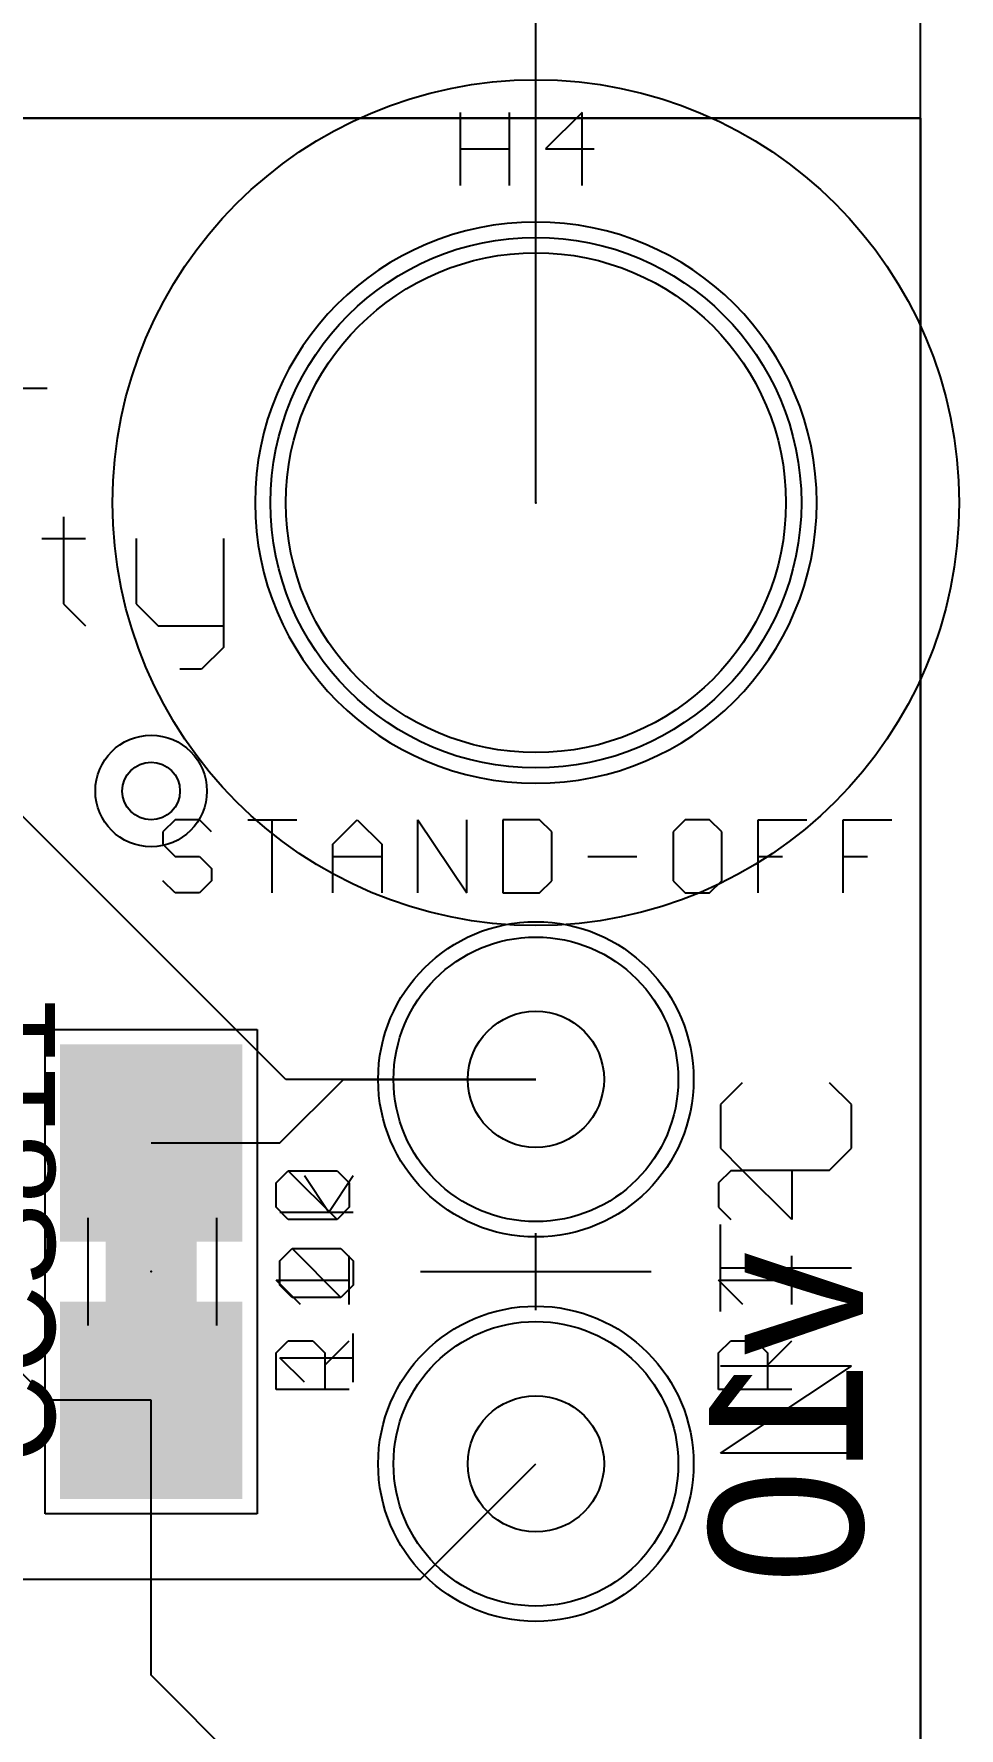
# Model space of a CAD drawing. Extents: x -34 to 73, y -22 to 30.
# Drawn here: x 11.93 to 18.03, y 7.14 to 18.34 of the extents above; entities that cross this region are included whole.
import ezdxf

# ---------------------------------------------------------------- set-up
doc = ezdxf.new("R2010")
doc.units = 0
for name, color, linetype in [('1', 12, 'CONTINUOUS'), ('16', 132, 'CONTINUOUS'), ('17', 110, 'CONTINUOUS'), ('18', 110, 'CONTINUOUS'), ('20', 53, 'CONTINUOUS'), ('21', 41, 'CONTINUOUS'), ('23', 53, 'CONTINUOUS'), ('25', 253, 'CONTINUOUS'), ('27', 253, 'CONTINUOUS'), ('29', 253, 'CONTINUOUS'), ('30', 253, 'CONTINUOUS'), ('31', 253, 'CONTINUOUS'), ('35', 253, 'CONTINUOUS'), ('39', 12, 'CONTINUOUS'), ('41', 12, 'CONTINUOUS'), ('42', 132, 'CONTINUOUS'), ('44', 253, 'CONTINUOUS'), ('47', 253, 'CONTINUOUS'), ('51', 53, 'CONTINUOUS')]:
    doc.layers.add(name, color=color, linetype=linetype)

# ---------------------------------------------------------------- blocks, each defined once
blk = doc.blocks.new('RECT')
blk.add_solid([(-0.5, -0.5), (0.5, -0.5), (-0.5, 0.5), (0.5, 0.5)])
blk = doc.blocks.new('ROUNDP')
blk.add_circle((0, 0), 0.5)
blk = doc.blocks.new('ROUNDV')
blk.add_circle((0, 0), 0.5)

msp = doc.modelspace()

# ---------------------------------------------------------------- linework, layer by layer
at = {"layer": '1'}
for p, q in [((17.78, 17.78), (0, 17.78)), ((17.78, 0), (17.78, 17.78)), ((13.55, 11.01), (13.97, 11.43)), ((13.97, 11.43), (15.24, 11.43)), ((12.7, 11.01), (13.55, 11.01)), ((12.026, 9.31), (11.811, 9.525)), ((12.7, 9.31), (12.026, 9.31)), ((12.7, 7.493), (12.7, 9.31)), ((13.97, 6.223), (12.7, 7.493))]:
    msp.add_line(p, q, dxfattribs=at)
at = {"layer": '16'}
for p, q in [((0, 17.78), (17.78, 17.78)), ((17.78, 17.78), (17.78, 0)), ((13.589, 11.43), (11.684, 13.335)), ((15.24, 11.43), (13.589, 11.43)), ((14.478, 8.128), (15.24, 8.89)), ((11.43, 8.128), (14.478, 8.128))]:
    msp.add_line(p, q, dxfattribs=at)
at = {"layer": '20'}
for p, q in [((0, 17.78), (17.78, 17.78)), ((17.78, 17.78), (17.78, 0))]:
    msp.add_line(p, q, dxfattribs=at)
msp.add_circle((15.24, 15.24), 1.651, dxfattribs=at)
at = {"layer": '21'}
for p, q in [((11.3278, 15.9957), (12.0141, 15.9957)), ((12.1218, 15.1475), (12.1218, 14.5713)), ((11.9777, 15.0034), (12.2658, 15.0034)), ((12.6014, 15.0034), (12.6014, 14.5713)), ((13.1776, 15.0034), (13.1776, 14.2831)), ((12.1218, 14.5713), (12.2658, 14.4272)), ((12.6014, 14.5713), (12.7454, 14.4272)), ((12.7454, 14.4272), (13.1776, 14.4272)), ((13.1776, 14.2831), (13.0336, 14.1391)), ((13.0336, 14.1391), (12.8895, 14.1391)), ((16.6025, 11.4072), (16.4585, 11.2631)), ((17.3228, 11.2631), (17.1787, 11.4072)), ((16.4585, 11.2631), (16.4585, 10.975)), ((17.3228, 10.975), (17.3228, 11.2631)), ((16.4585, 10.975), (16.6025, 10.831)), ((17.1787, 10.831), (17.3228, 10.975)), ((16.6025, 10.831), (17.1787, 10.831)), ((15.24, 10.16), (15.24, 10.414)), ((16.4585, 9.8954), (16.4585, 10.4717)), ((14.478, 10.16), (15.24, 10.16)), ((15.24, 10.16), (16.002, 10.16)), ((15.24, 9.906), (15.24, 10.16)), ((17.3228, 10.1836), (16.4585, 10.1836)), ((16.4585, 8.9599), (17.3228, 9.5361)), ((17.3228, 9.5361), (16.4585, 9.5361)), ((17.3228, 8.9599), (16.4585, 8.9599))]:
    msp.add_line(p, q, dxfattribs=at)
at = {"layer": '23'}
for p in [(15.24, 15.24), (12.7, 10.16), (15.24, 10.16)]:
    msp.add_point(p, dxfattribs=at)
at = {"layer": '25'}
for p, q in [((14.7422, 17.3355), (14.7422, 17.8185)), ((15.0642, 17.8185), (15.0642, 17.3355)), ((15.545, 17.8185), (15.3035, 17.577)), ((15.545, 17.3355), (15.545, 17.8185)), ((14.7422, 17.577), (15.0642, 17.577)), ((15.3035, 17.577), (15.6255, 17.577)), ((13.5251, 10.7457), (13.6056, 10.8262)), ((13.6056, 10.8262), (13.9276, 10.8262)), ((13.9276, 10.5042), (13.6056, 10.8262)), ((13.9276, 10.8262), (14.0081, 10.7457)), ((16.5266, 10.8262), (16.4461, 10.7457)), ((16.6071, 10.8262), (16.5266, 10.8262)), ((16.9291, 10.5042), (16.6071, 10.8262)), ((16.9291, 10.8262), (16.9291, 10.5042)), ((13.5251, 10.5846), (13.5251, 10.7457)), ((14.0081, 10.7457), (14.0081, 10.5846)), ((16.4461, 10.7457), (16.4461, 10.5846)), ((13.6056, 10.5042), (13.5251, 10.5846)), ((14.0081, 10.5846), (13.9276, 10.5042)), ((16.4461, 10.5846), (16.5266, 10.5042)), ((13.9276, 10.5042), (13.6056, 10.5042)), ((14.0081, 9.9428), (14.0081, 10.2648)), ((16.9291, 9.9428), (16.9291, 10.2648)), ((13.6861, 9.9428), (13.5251, 10.1038)), ((13.5251, 10.1038), (14.0081, 10.1038)), ((16.6071, 9.9428), (16.4461, 10.1038)), ((16.4461, 10.1038), (16.9291, 10.1038)), ((13.5251, 9.623), (13.6056, 9.7035)), ((13.6056, 9.7035), (13.7666, 9.7035)), ((13.7666, 9.7035), (13.8471, 9.623)), ((13.8471, 9.5425), (14.0081, 9.7035)), ((16.4461, 9.623), (16.5266, 9.7035)), ((16.5266, 9.7035), (16.6876, 9.7035)), ((16.6876, 9.7035), (16.7681, 9.623)), ((16.7681, 9.5425), (16.9291, 9.7035)), ((13.5251, 9.3815), (13.5251, 9.623)), ((13.8471, 9.623), (13.8471, 9.3815)), ((16.4461, 9.3815), (16.4461, 9.623)), ((16.7681, 9.623), (16.7681, 9.3815)), ((14.0081, 9.3815), (13.5251, 9.3815)), ((16.9291, 9.3815), (16.4461, 9.3815))]:
    msp.add_line(p, q, dxfattribs=at)
at = {"layer": '27'}
for p, q in [((12.8581, 13.1449), (12.7776, 13.0644)), ((13.0191, 13.1449), (12.8581, 13.1449)), ((13.0996, 13.0644), (13.0191, 13.1449)), ((13.3389, 13.1449), (13.6609, 13.1449)), ((13.4999, 12.6619), (13.4999, 13.1449)), ((13.9002, 12.9839), (14.0612, 13.1449)), ((14.0612, 13.1449), (14.2222, 12.9839)), ((14.4615, 12.6619), (14.4615, 13.1449)), ((14.4615, 13.1449), (14.7835, 12.6619)), ((14.7835, 12.6619), (14.7835, 13.1449)), ((15.0228, 13.1449), (15.0228, 12.6619)), ((15.2643, 13.1449), (15.0228, 13.1449)), ((15.3448, 13.0644), (15.2643, 13.1449)), ((16.226, 13.1449), (16.1455, 13.0644)), ((16.387, 13.1449), (16.226, 13.1449)), ((16.4675, 13.0644), (16.387, 13.1449)), ((16.7068, 12.6619), (16.7068, 13.1449)), ((16.7068, 13.1449), (17.0288, 13.1449)), ((17.2681, 12.6619), (17.2681, 13.1449)), ((17.2681, 13.1449), (17.5901, 13.1449)), ((12.7776, 13.0644), (12.7776, 12.9839)), ((15.3448, 12.7424), (15.3448, 13.0644)), ((16.1455, 13.0644), (16.1455, 12.7424)), ((16.4675, 12.7424), (16.4675, 13.0644)), ((12.7776, 12.9839), (12.8581, 12.9034)), ((12.8581, 12.9034), (13.0191, 12.9034)), ((13.0191, 12.9034), (13.0996, 12.8229)), ((13.9002, 12.6619), (13.9002, 12.9839)), ((13.9002, 12.9034), (14.2222, 12.9034)), ((14.2222, 12.9839), (14.2222, 12.6619)), ((15.5841, 12.9034), (15.9062, 12.9034)), ((16.7068, 12.9034), (16.8678, 12.9034)), ((17.2681, 12.9034), (17.4291, 12.9034)), ((13.0996, 12.8229), (13.0996, 12.7424)), ((12.8581, 12.6619), (12.7776, 12.7424)), ((13.0191, 12.6619), (12.8581, 12.6619)), ((13.0996, 12.7424), (13.0191, 12.6619)), ((15.0228, 12.6619), (15.2643, 12.6619)), ((15.2643, 12.6619), (15.3448, 12.7424)), ((16.1455, 12.7424), (16.226, 12.6619)), ((16.226, 12.6619), (16.387, 12.6619)), ((16.387, 12.6619), (16.4675, 12.7424)), ((13.8725, 10.5509), (13.7115, 10.7924)), ((14.0335, 10.7924), (13.8725, 10.5509)), ((14.0335, 10.5509), (13.5505, 10.5509)), ((13.5505, 10.2311), (13.631, 10.3116)), ((13.631, 10.3116), (13.953, 10.3116)), ((13.953, 9.9896), (13.631, 10.3116)), ((13.953, 10.3116), (14.0335, 10.2311)), ((13.5505, 10.0701), (13.5505, 10.2311)), ((14.0335, 10.2311), (14.0335, 10.0701)), ((13.631, 9.9896), (13.5505, 10.0701)), ((13.953, 9.9896), (13.631, 9.9896)), ((14.0335, 10.0701), (13.953, 9.9896)), ((14.0335, 9.4283), (14.0335, 9.7503)), ((13.7115, 9.4283), (13.5505, 9.5893)), ((13.5505, 9.5893), (14.0335, 9.5893))]:
    msp.add_line(p, q, dxfattribs=at)
at = {"layer": '29'}
msp.add_circle((15.24, 15.24), 1.7526, dxfattribs=at)
at = {"layer": '30'}
msp.add_circle((15.24, 15.24), 1.7526, dxfattribs=at)
at = {"layer": '39'}
for p, q in [((12, 8.56), (12, 11.76)), ((12, 11.76), (13.4, 11.76)), ((13.4, 11.76), (13.4, 8.56)), ((13.4, 8.56), (12, 8.56))]:
    msp.add_line(p, q, dxfattribs=at)
msp.add_circle((15.24, 15.24), 2.794, dxfattribs=at)
at = {"layer": '41'}
for start, end in [(90, 270), (270, 90)]:
    msp.add_arc((15.24, 15.24), 1.8542, start, end, dxfattribs=at)
at = {"layer": '42'}
for start, end in [(90, 270), (270, 90)]:
    msp.add_arc((15.24, 15.24), 1.8542, start, end, dxfattribs=at)
at = {"layer": '44'}
for centre, radius in [((12.7, 13.335), 0.1905), ((15.24, 11.43), 0.45), ((15.24, 8.89), 0.45)]:
    msp.add_circle(centre, radius, dxfattribs=at)
at = {"layer": '47'}
for p, q in [((17.78, 17.78), (17.78, 29.89)), ((15.24, 15.24), (15.24, 26.08))]:
    msp.add_line(p, q, dxfattribs=at)
at = {"layer": '51'}
for p, q in [((12.281, 10.516), (12.281, 9.804)), ((13.132, 10.516), (13.132, 9.804))]:
    msp.add_line(p, q, dxfattribs=at)

# ---------------------------------------------------------------- block references
at = {"layer": '1', "xscale": 1.1, "rotation": 270}
for p in [(12.7, 11.01), (12.7, 9.31)]:
    msp.add_blockref('RECT', p, dxfattribs=at)
at = {"layer": '17', "xscale": 1.8796, "yscale": 1.8796, "rotation": 270}
for p in [(15.24, 11.43), (15.24, 11.43), (15.24, 8.89), (15.24, 8.89)]:
    msp.add_blockref('ROUNDP', p, dxfattribs=at)
at = {"layer": '18', "xscale": 0.7366, "yscale": 0.7366}
msp.add_blockref('ROUNDV', (12.7, 13.335), dxfattribs=at)
msp.add_blockref('ROUNDV', (12.7, 13.335), dxfattribs=at)
at = {"layer": '29', "rotation": 270}
for name, p, xscale, yscale in [('ROUNDP', (15.24, 11.43), 2.0828, 2.0828), ('RECT', (12.7, 11.01), 1.3032, 1.2032), ('RECT', (12.7, 9.31), 1.3032, 1.2032), ('ROUNDP', (15.24, 8.89), 2.0828, 2.0828)]:
    msp.add_blockref(name, p, dxfattribs=dict(at, xscale=xscale, yscale=yscale))
at = {"layer": '30', "xscale": 2.0828, "yscale": 2.0828, "rotation": 270}
for p in [(15.24, 11.43), (15.24, 8.89)]:
    msp.add_blockref('ROUNDP', p, dxfattribs=at)
at = {"layer": '31', "xscale": 1.1, "rotation": 270}
for p in [(12.7, 11.01), (12.7, 9.31)]:
    msp.add_blockref('RECT', p, dxfattribs=at)
at = {"layer": '35', "xscale": 0.3998, "yscale": 0.6, "rotation": 270}
msp.add_blockref('RECT', (12.7, 10.16), dxfattribs=at)
at = {"layer": '51', "xscale": 0.5001, "yscale": 0.95, "rotation": 270}
for p in [(12.7051, 10.7482), (12.7051, 9.5798)]:
    msp.add_blockref('RECT', p, dxfattribs=at)

# ---------------------------------------------------------------- texts
at = {"layer": '16', "text_generation_flag": 2}
msp.add_text('v10', height=1.016, rotation=90, dxfattribs=at).set_placement((17.399, 10.287))
at = {"layer": '27'}
msp.add_text('CCS811', height=0.6096, rotation=90, dxfattribs=at).set_placement((12.065, 8.89))

doc.saveas('drawing.dxf')
